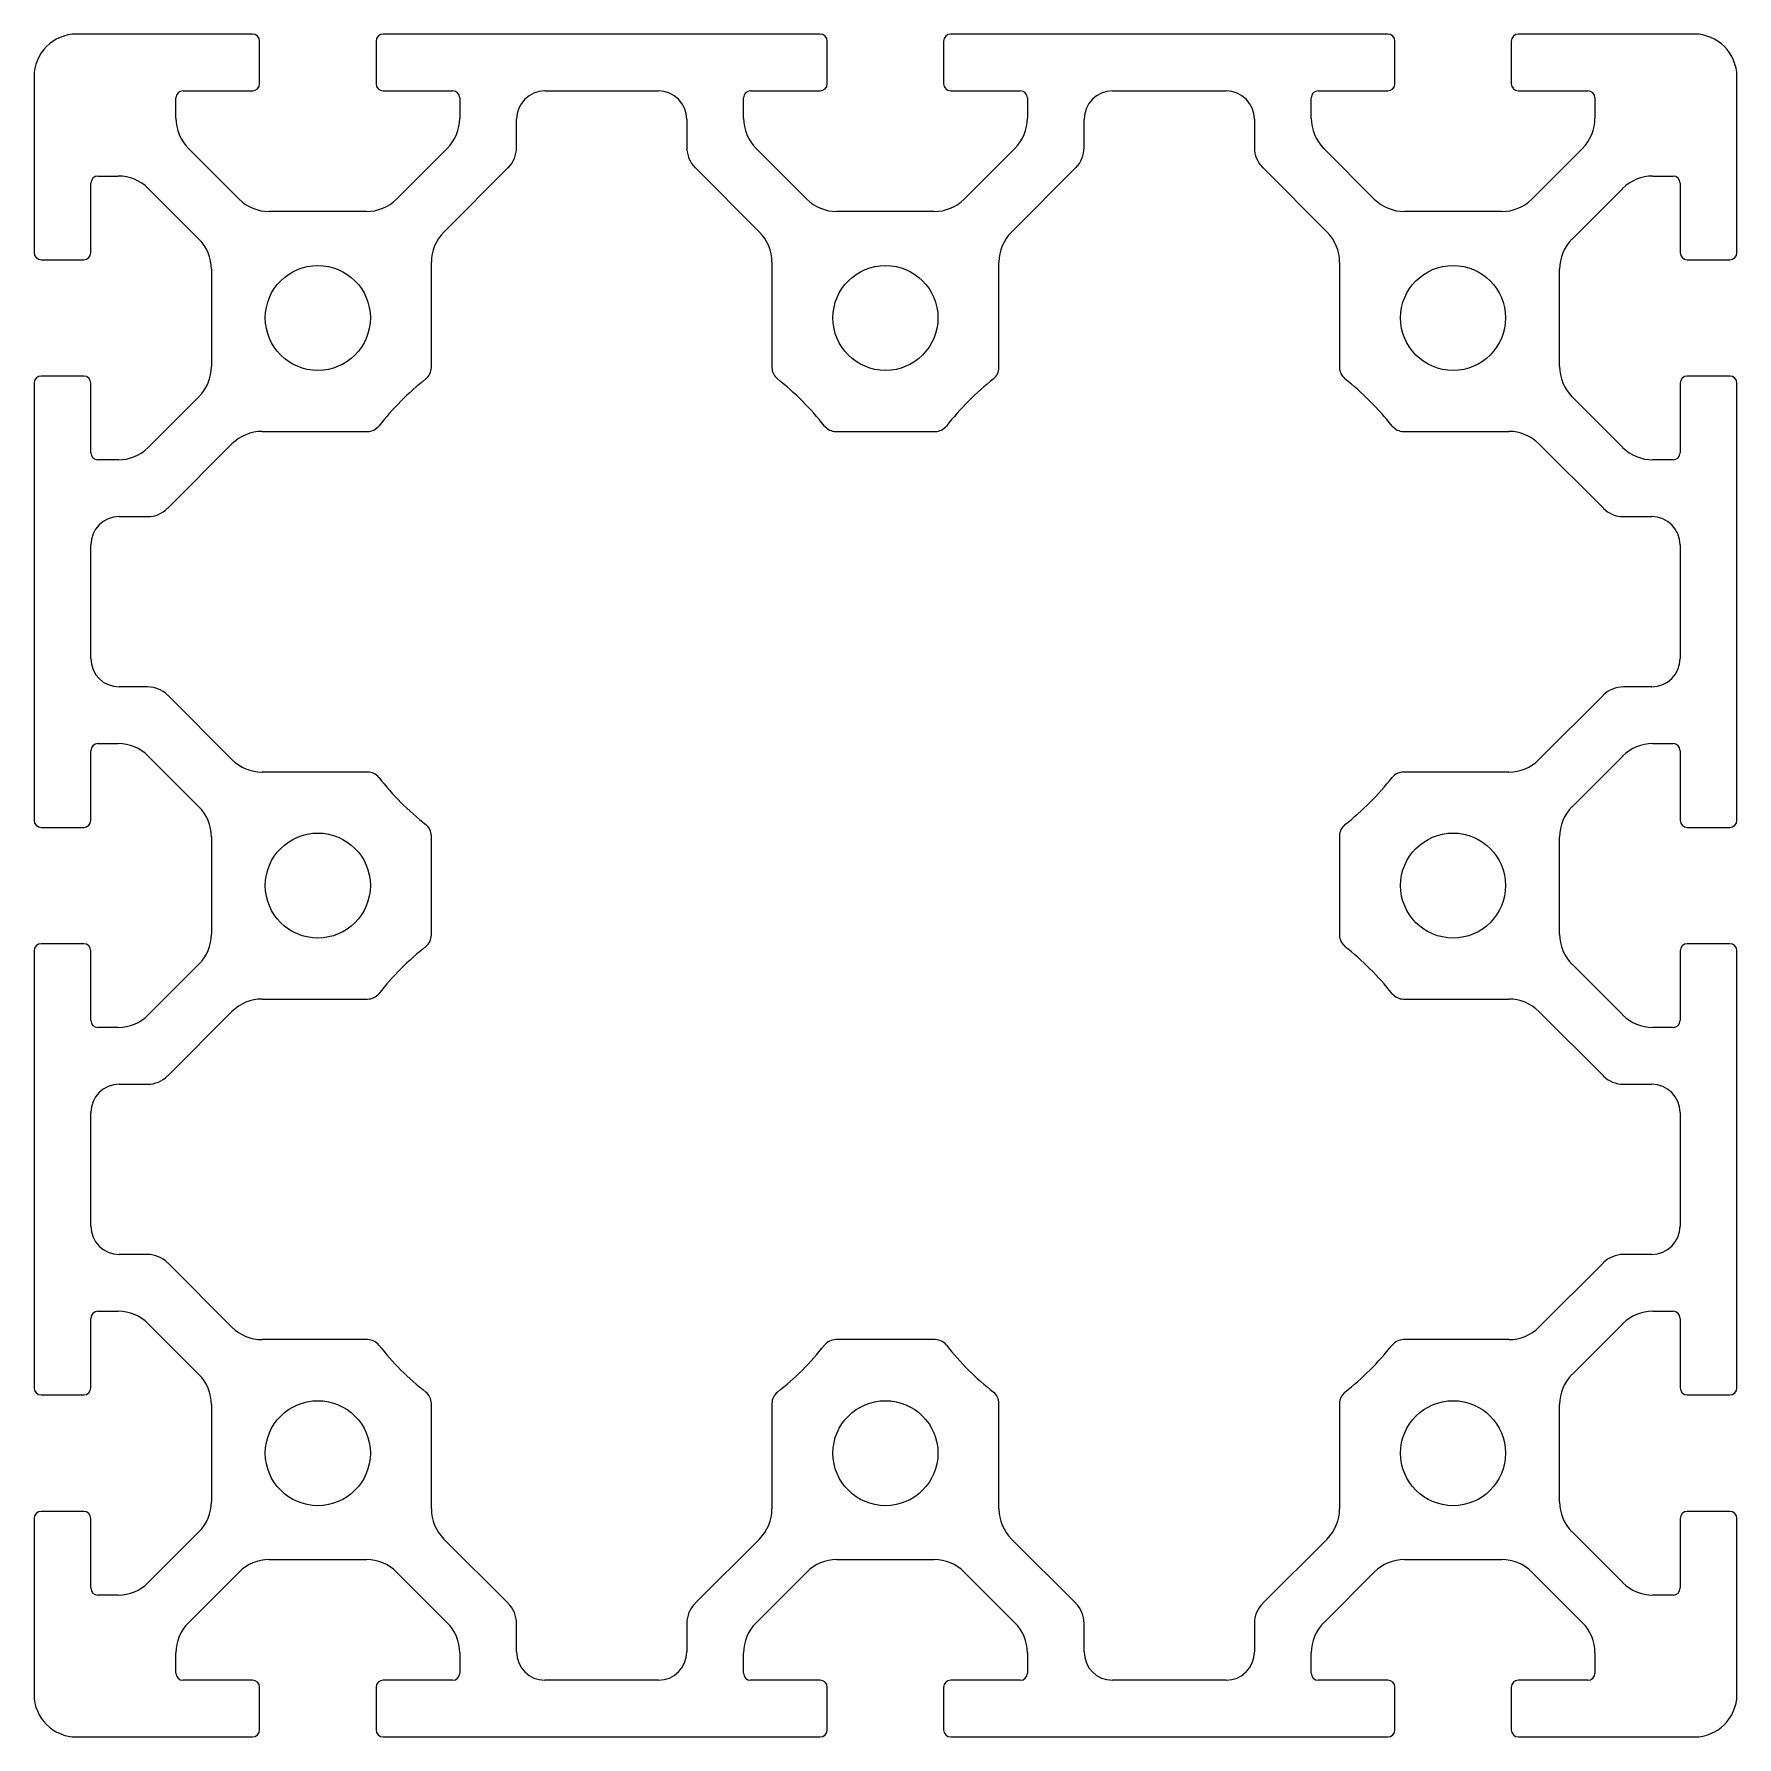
# Model space of a CAD drawing. Extents: x 1675 to 1795, y 1147 to 1267.
import ezdxf

# ---------------------------------------------------------------- set-up
doc = ezdxf.new("R2010")
doc.units = 0
doc.layers.get('0').update_dxf_attribs({"linetype": 'CONTINUOUS'})

msp = doc.modelspace()

# ---------------------------------------------------------------- linework, layer by layer
for p, q in [((1690.38, 1267.42), (1677.98, 1267.42)), ((1730.38, 1267.42), (1699.58, 1267.42)), ((1770.38, 1267.42), (1739.58, 1267.42)), ((1791.98, 1267.42), (1779.58, 1267.42)), ((1690.88, 1263.92), (1690.88, 1266.92)), ((1699.08, 1266.92), (1699.08, 1263.92)), ((1730.88, 1263.92), (1730.88, 1266.92)), ((1739.08, 1266.92), (1739.08, 1263.92)), ((1770.88, 1263.92), (1770.88, 1266.92)), ((1779.08, 1266.92), (1779.08, 1263.92)), ((1674.98, 1264.42), (1674.98, 1252.02)), ((1794.98, 1252.02), (1794.98, 1264.42)), ((1684.98, 1261.49), (1684.98, 1262.92)), ((1685.48, 1263.42), (1690.38, 1263.42)), ((1699.58, 1263.42), (1704.48, 1263.42)), ((1704.98, 1262.92), (1704.98, 1261.49)), ((1710.98, 1263.42), (1718.98, 1263.42)), ((1724.98, 1261.49), (1724.98, 1262.92)), ((1725.48, 1263.42), (1730.38, 1263.42)), ((1739.58, 1263.42), (1744.48, 1263.42)), ((1744.98, 1262.92), (1744.98, 1261.49)), ((1750.98, 1263.42), (1758.98, 1263.42)), ((1764.98, 1261.49), (1764.98, 1262.92)), ((1765.48, 1263.42), (1770.38, 1263.42)), ((1779.58, 1263.42), (1784.48, 1263.42)), ((1784.98, 1262.92), (1784.98, 1261.49)), ((1708.98, 1259.42), (1708.98, 1261.42)), ((1720.98, 1261.42), (1720.98, 1259.42)), ((1748.98, 1259.42), (1748.98, 1261.42)), ((1760.98, 1261.42), (1760.98, 1259.42)), ((1689.43, 1255.8), (1685.86, 1259.37)), ((1704.1, 1259.37), (1700.53, 1255.8)), ((1729.43, 1255.8), (1725.86, 1259.37)), ((1744.1, 1259.37), (1740.53, 1255.8)), ((1769.43, 1255.8), (1765.86, 1259.37)), ((1784.1, 1259.37), (1780.53, 1255.8)), ((1703.86, 1253.47), (1708.4, 1258.01)), ((1721.57, 1258.01), (1726.1, 1253.47)), ((1743.86, 1253.47), (1748.4, 1258.01)), ((1761.57, 1258.01), (1766.1, 1253.47)), ((1678.98, 1252.02), (1678.98, 1256.92)), ((1679.48, 1257.42), (1680.91, 1257.42)), ((1683.03, 1256.54), (1686.6, 1252.97)), ((1783.36, 1252.97), (1786.93, 1256.54)), ((1789.05, 1257.42), (1790.48, 1257.42)), ((1790.98, 1256.92), (1790.98, 1252.02)), ((1698.41, 1254.92), (1691.55, 1254.92)), ((1738.41, 1254.92), (1731.55, 1254.92)), ((1778.41, 1254.92), (1771.55, 1254.92)), ((1675.48, 1251.52), (1678.48, 1251.52)), ((1687.48, 1250.85), (1687.48, 1243.99)), ((1702.98, 1243.92), (1702.98, 1251.35)), ((1726.98, 1251.35), (1726.98, 1243.92)), ((1742.98, 1243.92), (1742.98, 1251.35)), ((1766.98, 1251.35), (1766.98, 1243.92)), ((1782.48, 1243.99), (1782.48, 1250.85)), ((1791.48, 1251.52), (1794.48, 1251.52)), ((1678.48, 1243.32), (1675.48, 1243.32)), ((1794.48, 1243.32), (1791.48, 1243.32)), ((1674.98, 1242.82), (1674.98, 1212.02)), ((1678.98, 1237.92), (1678.98, 1242.82)), ((1790.98, 1242.82), (1790.98, 1237.92)), ((1794.98, 1212.02), (1794.98, 1242.82)), ((1686.6, 1241.87), (1683.03, 1238.3)), ((1786.93, 1238.3), (1783.36, 1241.87)), ((1684.4, 1234.01), (1688.93, 1238.54)), ((1691.05, 1239.42), (1698.49, 1239.42)), ((1731.48, 1239.42), (1738.49, 1239.42)), ((1771.48, 1239.42), (1778.91, 1239.42)), ((1781.03, 1238.54), (1785.57, 1234.01)), ((1680.91, 1237.42), (1679.48, 1237.42)), ((1790.48, 1237.42), (1789.05, 1237.42)), ((1680.98, 1233.42), (1682.98, 1233.42)), ((1786.98, 1233.42), (1788.98, 1233.42)), ((1678.98, 1223.42), (1678.98, 1231.42)), ((1790.98, 1231.42), (1790.98, 1223.42)), ((1682.98, 1221.42), (1680.98, 1221.42)), ((1688.93, 1216.3), (1684.4, 1220.84)), ((1785.57, 1220.84), (1781.03, 1216.3)), ((1788.98, 1221.42), (1786.98, 1221.42)), ((1678.98, 1212.02), (1678.98, 1216.92)), ((1679.48, 1217.42), (1680.91, 1217.42)), ((1789.05, 1217.42), (1790.48, 1217.42)), ((1790.98, 1216.92), (1790.98, 1212.02)), ((1683.03, 1216.54), (1686.6, 1212.97)), ((1783.36, 1212.97), (1786.93, 1216.54)), ((1698.49, 1215.42), (1691.05, 1215.42)), ((1778.91, 1215.42), (1771.48, 1215.42)), ((1675.48, 1211.52), (1678.48, 1211.52)), ((1687.48, 1210.85), (1687.48, 1203.99)), ((1702.98, 1203.92), (1702.98, 1210.93)), ((1766.98, 1210.93), (1766.98, 1203.92)), ((1782.48, 1203.99), (1782.48, 1210.85)), ((1791.48, 1211.52), (1794.48, 1211.52)), ((1674.98, 1202.82), (1674.98, 1172.02)), ((1678.48, 1203.32), (1675.48, 1203.32)), ((1678.98, 1197.92), (1678.98, 1202.82)), ((1790.98, 1202.82), (1790.98, 1197.92)), ((1794.48, 1203.32), (1791.48, 1203.32)), ((1794.98, 1172.02), (1794.98, 1202.82)), ((1686.6, 1201.87), (1683.03, 1198.3)), ((1786.93, 1198.3), (1783.36, 1201.87)), ((1691.05, 1199.42), (1698.49, 1199.42)), ((1771.48, 1199.42), (1778.91, 1199.42)), ((1684.4, 1194.01), (1688.93, 1198.54)), ((1781.03, 1198.54), (1785.57, 1194.01)), ((1680.91, 1197.42), (1679.48, 1197.42)), ((1790.48, 1197.42), (1789.05, 1197.42)), ((1680.98, 1193.42), (1682.98, 1193.42)), ((1786.98, 1193.42), (1788.98, 1193.42)), ((1678.98, 1183.42), (1678.98, 1191.42)), ((1790.98, 1191.42), (1790.98, 1183.42)), ((1682.98, 1181.42), (1680.98, 1181.42)), ((1688.93, 1176.3), (1684.4, 1180.84)), ((1785.57, 1180.84), (1781.03, 1176.3)), ((1788.98, 1181.42), (1786.98, 1181.42)), ((1679.48, 1177.42), (1680.91, 1177.42)), ((1789.05, 1177.42), (1790.48, 1177.42)), ((1678.98, 1172.02), (1678.98, 1176.92)), ((1683.03, 1176.54), (1686.6, 1172.97)), ((1783.36, 1172.97), (1786.93, 1176.54)), ((1790.98, 1176.92), (1790.98, 1172.02)), ((1698.49, 1175.42), (1691.05, 1175.42)), ((1738.49, 1175.42), (1731.48, 1175.42)), ((1778.91, 1175.42), (1771.48, 1175.42)), ((1675.48, 1171.52), (1678.48, 1171.52)), ((1791.48, 1171.52), (1794.48, 1171.52)), ((1687.48, 1170.85), (1687.48, 1163.99)), ((1702.98, 1163.49), (1702.98, 1170.93)), ((1726.98, 1170.93), (1726.98, 1163.49)), ((1742.98, 1163.49), (1742.98, 1170.93)), ((1766.98, 1170.93), (1766.98, 1163.49)), ((1782.48, 1163.99), (1782.48, 1170.85)), ((1674.98, 1162.82), (1674.98, 1150.42)), ((1678.48, 1163.32), (1675.48, 1163.32)), ((1678.98, 1157.92), (1678.98, 1162.82)), ((1790.98, 1162.82), (1790.98, 1157.92)), ((1794.48, 1163.32), (1791.48, 1163.32)), ((1794.98, 1150.42), (1794.98, 1162.82)), ((1686.6, 1161.87), (1683.03, 1158.3)), ((1786.93, 1158.3), (1783.36, 1161.87)), ((1708.4, 1156.84), (1703.86, 1161.37)), ((1726.1, 1161.37), (1721.57, 1156.84)), ((1748.4, 1156.84), (1743.86, 1161.37)), ((1766.1, 1161.37), (1761.57, 1156.84)), ((1691.55, 1159.92), (1698.41, 1159.92)), ((1731.55, 1159.92), (1738.41, 1159.92)), ((1771.55, 1159.92), (1778.41, 1159.92)), ((1685.86, 1155.47), (1689.43, 1159.04)), ((1700.53, 1159.04), (1704.1, 1155.47)), ((1725.86, 1155.47), (1729.43, 1159.04)), ((1740.53, 1159.04), (1744.1, 1155.47)), ((1765.86, 1155.47), (1769.43, 1159.04)), ((1780.53, 1159.04), (1784.1, 1155.47)), ((1680.91, 1157.42), (1679.48, 1157.42)), ((1790.48, 1157.42), (1789.05, 1157.42)), ((1708.98, 1153.42), (1708.98, 1155.42)), ((1720.98, 1155.42), (1720.98, 1153.42)), ((1748.98, 1153.42), (1748.98, 1155.42)), ((1760.98, 1155.42), (1760.98, 1153.42)), ((1684.98, 1151.92), (1684.98, 1153.35)), ((1704.98, 1153.35), (1704.98, 1151.92)), ((1724.98, 1151.92), (1724.98, 1153.35)), ((1744.98, 1153.35), (1744.98, 1151.92)), ((1764.98, 1151.92), (1764.98, 1153.35)), ((1784.98, 1153.35), (1784.98, 1151.92)), ((1690.38, 1151.42), (1685.48, 1151.42)), ((1690.88, 1147.92), (1690.88, 1150.92)), ((1699.08, 1150.92), (1699.08, 1147.92)), ((1704.48, 1151.42), (1699.58, 1151.42)), ((1718.98, 1151.42), (1710.98, 1151.42)), ((1730.38, 1151.42), (1725.48, 1151.42)), ((1730.88, 1147.92), (1730.88, 1150.92)), ((1739.08, 1150.92), (1739.08, 1147.92)), ((1744.48, 1151.42), (1739.58, 1151.42)), ((1758.98, 1151.42), (1750.98, 1151.42)), ((1770.38, 1151.42), (1765.48, 1151.42)), ((1770.88, 1147.92), (1770.88, 1150.92)), ((1779.08, 1150.92), (1779.08, 1147.92)), ((1784.48, 1151.42), (1779.58, 1151.42)), ((1677.98, 1147.42), (1690.38, 1147.42)), ((1699.58, 1147.42), (1730.38, 1147.42)), ((1739.58, 1147.42), (1770.38, 1147.42)), ((1779.58, 1147.42), (1791.98, 1147.42))]:
    msp.add_line(p, q)
for centre in [(1694.98, 1247.42), (1734.98, 1247.42), (1774.98, 1247.42), (1694.98, 1207.42), (1774.98, 1207.42), (1694.98, 1167.42), (1734.98, 1167.42), (1774.98, 1167.42)]:
    msp.add_circle(centre, 3.7)
for centre, radius, start, end in [((1677.98, 1264.42), 3, 90, 180), ((1690.38, 1266.92), 0.5, 0, 90), ((1699.58, 1266.92), 0.5, 90, 180), ((1730.38, 1266.92), 0.5, 0, 90), ((1739.58, 1266.92), 0.5, 90, 180), ((1770.38, 1266.92), 0.5, 0, 90), ((1779.58, 1266.92), 0.5, 90, 180), ((1791.98, 1264.42), 3, 0, 90), ((1690.38, 1263.92), 0.5, 270, 0), ((1699.58, 1263.92), 0.5, 180, 270), ((1730.38, 1263.92), 0.5, 270, 360), ((1739.58, 1263.92), 0.5, 180, 270), ((1770.38, 1263.92), 0.5, 270, 360), ((1779.58, 1263.92), 0.5, 180, 270), ((1685.48, 1262.92), 0.5, 90, 180), ((1704.48, 1262.92), 0.5, 0, 90), ((1710.98, 1261.42), 2, 90, 180), ((1718.98, 1261.42), 2, 0, 90), ((1725.48, 1262.92), 0.5, 90, 180), ((1744.48, 1262.92), 0.5, 0, 90), ((1750.98, 1261.42), 2, 90, 180), ((1758.98, 1261.42), 2, 0, 90), ((1765.48, 1262.92), 0.5, 90, 180), ((1784.48, 1262.92), 0.5, 0, 90), ((1687.98, 1261.49), 3, 180, 225), ((1701.98, 1261.49), 3, 315, 0), ((1727.98, 1261.49), 3, 180, 225), ((1741.98, 1261.49), 3, 315, 360), ((1767.98, 1261.49), 3, 180, 225), ((1781.98, 1261.49), 3, 315, 0), ((1706.98, 1259.42), 2, 315, 0), ((1722.98, 1259.42), 2, 180, 225), ((1746.98, 1259.42), 2, 315, 0), ((1762.98, 1259.42), 2, 180, 225), ((1679.48, 1256.92), 0.5, 90, 180), ((1680.91, 1254.42), 3, 45, 90), ((1789.05, 1254.42), 3, 90, 135), ((1790.48, 1256.92), 0.5, 0, 90), ((1691.55, 1257.92), 3, 225, 270), ((1698.41, 1257.92), 3, 270, 315), ((1731.55, 1257.92), 3, 225, 270), ((1738.41, 1257.92), 3, 270, 315), ((1771.55, 1257.92), 3, 225, 270), ((1778.41, 1257.92), 3, 270, 315), ((1684.48, 1250.85), 3, 0, 45), ((1705.98, 1251.35), 3, 135, 180), ((1723.98, 1251.35), 3, 0, 45), ((1745.98, 1251.35), 3, 135, 180), ((1763.98, 1251.35), 3, 0, 45), ((1785.48, 1250.85), 3, 135, 180), ((1675.48, 1252.02), 0.5, 180, 270), ((1678.48, 1252.02), 0.5, 270, 360), ((1791.48, 1252.02), 0.5, 180, 270), ((1794.48, 1252.02), 0.5, 270, 360), ((1675.48, 1242.82), 0.5, 90, 180), ((1678.48, 1242.82), 0.5, 0, 90), ((1684.48, 1243.99), 3, 315, 0), ((1701.98, 1243.92), 1, 308.2466, 360), ((1727.98, 1243.92), 1, 180, 231.7534), ((1741.98, 1243.92), 1, 308.2466, 0), ((1767.98, 1243.92), 1, 180, 231.7534), ((1785.48, 1243.99), 3, 180, 225), ((1791.48, 1242.82), 0.5, 90, 180), ((1794.48, 1242.82), 0.5, 0, 90), ((1714.98, 1227.42), 20, 128.2466, 141.7534), ((1714.98, 1227.42), 20, 38.2466, 51.7534), ((1754.98, 1227.42), 20, 128.2466, 141.7534), ((1754.98, 1227.42), 20, 38.2466, 51.7534), ((1698.49, 1240.42), 1, 270, 321.7534), ((1731.48, 1240.42), 1, 218.2466, 270), ((1738.49, 1240.42), 1, 270, 321.7534), ((1771.48, 1240.42), 1, 218.2466, 270), ((1691.05, 1236.42), 3, 90, 135), ((1778.91, 1236.42), 3, 45, 90), ((1679.48, 1237.92), 0.5, 180, 270), ((1680.91, 1240.42), 3, 270, 315), ((1789.05, 1240.42), 3, 225, 270), ((1790.48, 1237.92), 0.5, 270, 360), ((1682.98, 1235.42), 2, 270, 315), ((1786.98, 1235.42), 2, 225, 270), ((1680.98, 1231.42), 2, 90, 180), ((1788.98, 1231.42), 2, 0, 90), ((1680.98, 1223.42), 2, 180, 270), ((1788.98, 1223.42), 2, 270, 0), ((1682.98, 1219.42), 2, 45, 90), ((1786.98, 1219.42), 2, 90, 135), ((1679.48, 1216.92), 0.5, 90, 180), ((1680.91, 1214.42), 3, 45, 90), ((1789.05, 1214.42), 3, 90, 135), ((1790.48, 1216.92), 0.5, 0, 90), ((1691.05, 1218.42), 3, 225, 270), ((1778.91, 1218.42), 3, 270, 315), ((1698.49, 1214.42), 1, 38.2466, 90), ((1714.98, 1227.42), 20, 218.2466, 231.7534), ((1754.98, 1227.42), 20, 308.2466, 321.7534), ((1771.48, 1214.42), 1, 90, 141.7534), ((1675.48, 1212.02), 0.5, 180, 270), ((1678.48, 1212.02), 0.5, 270, 360), ((1684.48, 1210.85), 3, 0, 45), ((1785.48, 1210.85), 3, 135, 180), ((1791.48, 1212.02), 0.5, 180, 270), ((1794.48, 1212.02), 0.5, 270, 360), ((1701.98, 1210.93), 1, 0, 51.7534), ((1767.98, 1210.93), 1, 128.2466, 180), ((1684.48, 1203.99), 3, 315, 0), ((1701.98, 1203.92), 1, 308.2466, 0), ((1767.98, 1203.92), 1, 180, 231.7534), ((1785.48, 1203.99), 3, 180, 225), ((1675.48, 1202.82), 0.5, 90, 180), ((1678.48, 1202.82), 0.5, 0, 90), ((1714.98, 1187.42), 20, 128.2466, 141.7534), ((1754.98, 1187.42), 20, 38.2466, 51.7534), ((1791.48, 1202.82), 0.5, 90, 180), ((1794.48, 1202.82), 0.5, 0, 90), ((1691.05, 1196.42), 3, 90, 135), ((1698.49, 1200.42), 1, 270, 321.7534), ((1771.48, 1200.42), 1, 218.2466, 270), ((1778.91, 1196.42), 3, 45, 90), ((1679.48, 1197.92), 0.5, 180, 270), ((1680.91, 1200.42), 3, 270, 315), ((1789.05, 1200.42), 3, 225, 270), ((1790.48, 1197.92), 0.5, 270, 360), ((1682.98, 1195.42), 2, 270, 315), ((1786.98, 1195.42), 2, 225, 270), ((1680.98, 1191.42), 2, 90, 180), ((1788.98, 1191.42), 2, 0, 90), ((1680.98, 1183.42), 2, 180, 270), ((1788.98, 1183.42), 2, 270, 0), ((1682.98, 1179.42), 2, 45, 90), ((1786.98, 1179.42), 2, 90, 135), ((1679.48, 1176.92), 0.5, 90, 180), ((1680.91, 1174.42), 3, 45, 90), ((1789.05, 1174.42), 3, 90, 135), ((1790.48, 1176.92), 0.5, 0, 90), ((1691.05, 1178.42), 3, 225, 270), ((1778.91, 1178.42), 3, 270, 315), ((1698.49, 1174.42), 1, 38.2466, 90), ((1714.98, 1187.42), 20, 218.2466, 231.7534), ((1714.98, 1187.42), 20, 308.2466, 321.7534), ((1731.48, 1174.42), 1, 90, 141.7534), ((1738.49, 1174.42), 1, 38.2466, 90), ((1754.98, 1187.42), 20, 218.2466, 231.7534), ((1754.98, 1187.42), 20, 308.2466, 321.7534), ((1771.48, 1174.42), 1, 90, 141.7534), ((1684.48, 1170.85), 3, 0, 45), ((1785.48, 1170.85), 3, 135, 180), ((1675.48, 1172.02), 0.5, 180, 270), ((1678.48, 1172.02), 0.5, 270, 360), ((1701.98, 1170.93), 1, 0, 51.7534), ((1727.98, 1170.93), 1, 128.2466, 180), ((1741.98, 1170.93), 1, 0, 51.7534), ((1767.98, 1170.93), 1, 128.2466, 180), ((1791.48, 1172.02), 0.5, 180, 270), ((1794.48, 1172.02), 0.5, 270, 360), ((1675.48, 1162.82), 0.5, 90, 180), ((1678.48, 1162.82), 0.5, 0, 90), ((1684.48, 1163.99), 3, 315, 0), ((1705.98, 1163.49), 3, 180, 225), ((1723.98, 1163.49), 3, 315, 0), ((1745.98, 1163.49), 3, 180, 225), ((1763.98, 1163.49), 3, 315, 0), ((1785.48, 1163.99), 3, 180, 225), ((1791.48, 1162.82), 0.5, 90, 180), ((1794.48, 1162.82), 0.5, 0, 90), ((1691.55, 1156.92), 3, 90, 135), ((1698.41, 1156.92), 3, 45, 90), ((1731.55, 1156.92), 3, 90, 135), ((1738.41, 1156.92), 3, 45, 90), ((1771.55, 1156.92), 3, 90, 135), ((1778.41, 1156.92), 3, 45, 90), ((1680.91, 1160.42), 3, 270, 315), ((1789.05, 1160.42), 3, 225, 270), ((1679.48, 1157.92), 0.5, 180, 270), ((1706.98, 1155.42), 2, 0, 45), ((1722.98, 1155.42), 2, 135, 180), ((1746.98, 1155.42), 2, 0, 45), ((1762.98, 1155.42), 2, 135, 180), ((1790.48, 1157.92), 0.5, 270, 360), ((1687.98, 1153.35), 3, 135, 180), ((1701.98, 1153.35), 3, 0, 45), ((1727.98, 1153.35), 3, 135, 180), ((1741.98, 1153.35), 3, 0, 45), ((1767.98, 1153.35), 3, 135, 180), ((1781.98, 1153.35), 3, 0, 45), ((1710.98, 1153.42), 2, 180, 270), ((1718.98, 1153.42), 2, 270, 0), ((1750.98, 1153.42), 2, 180, 270), ((1758.98, 1153.42), 2, 270, 0), ((1685.48, 1151.92), 0.5, 180, 270), ((1690.38, 1150.92), 0.5, 0, 90), ((1699.58, 1150.92), 0.5, 90, 180), ((1704.48, 1151.92), 0.5, 270, 360), ((1725.48, 1151.92), 0.5, 180, 270), ((1730.38, 1150.92), 0.5, 0, 90), ((1739.58, 1150.92), 0.5, 90, 180), ((1744.48, 1151.92), 0.5, 270, 360), ((1765.48, 1151.92), 0.5, 180, 270), ((1770.38, 1150.92), 0.5, 0, 90), ((1779.58, 1150.92), 0.5, 90, 180), ((1784.48, 1151.92), 0.5, 270, 360), ((1677.98, 1150.42), 3, 180, 270), ((1791.98, 1150.42), 3, 270, 0), ((1690.38, 1147.92), 0.5, 270, 360), ((1699.58, 1147.92), 0.5, 180, 270), ((1730.38, 1147.92), 0.5, 270, 360), ((1739.58, 1147.92), 0.5, 180, 270), ((1770.38, 1147.92), 0.5, 270, 360), ((1779.58, 1147.92), 0.5, 180, 270)]:
    msp.add_arc(centre, radius, start, end)

doc.saveas('drawing.dxf')
